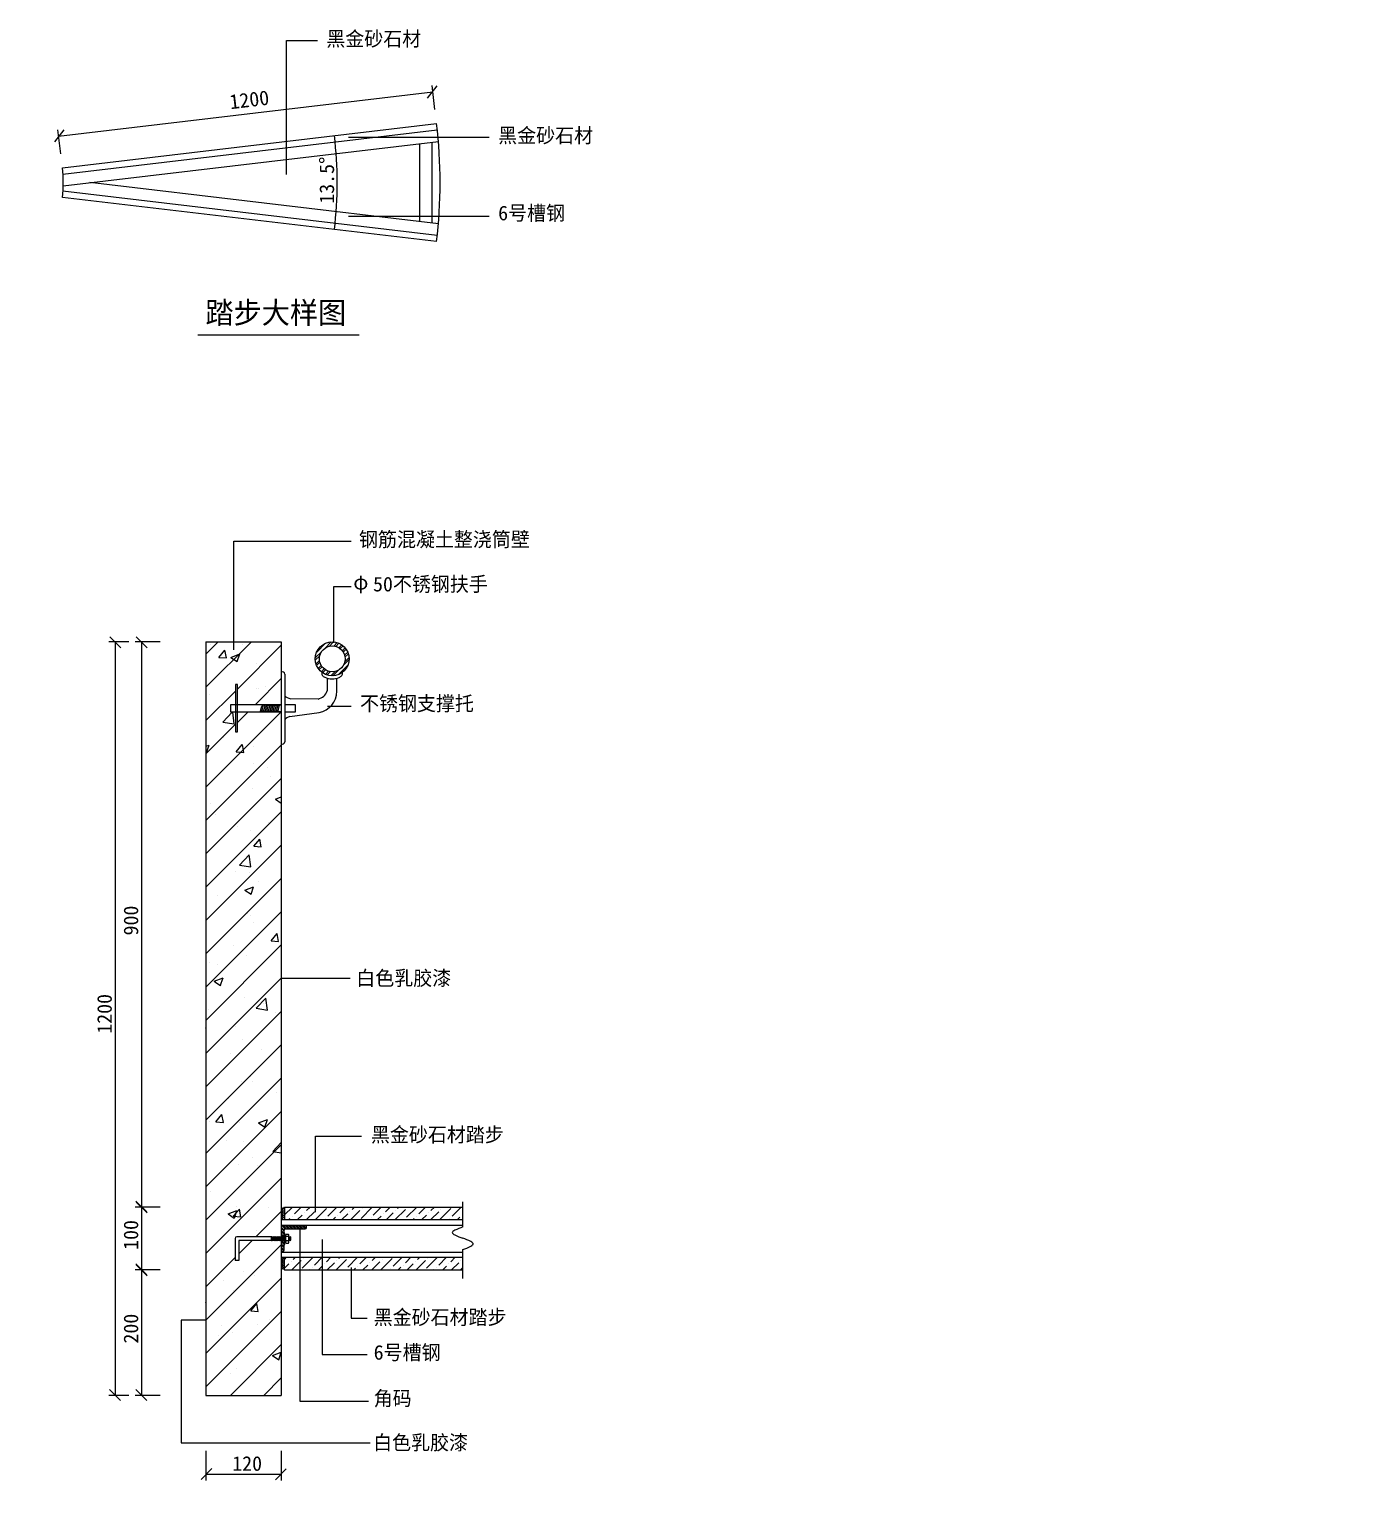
# Model space of a CAD drawing. Header units: metres. Extents: x -13461 to 47412, y -53104 to 14557.
# Drawn here: x 8560 to 16976, y 4445 to 13742 of the extents above; entities that cross this region are included whole.
import ezdxf

# ---------------------------------------------------------------- set-up
doc = ezdxf.new("R2010")
doc.units = ezdxf.units.M
for name, color, linetype in [('1010', 7, 'Continuous'), ('3', 3, 'Continuous'), ('4', 4, 'Continuous'), ('7', 7, 'Continuous'), ('BH', 3, 'Continuous'), ('DIM', 3, 'Continuous'), ('TEXT', 7, 'Continuous')]:
    doc.layers.add(name, color=color, linetype=linetype)

# ---------------------------------------------------------------- blocks, each defined once
blk = doc.blocks.new('_ARCHTICK')
at = {"color": 0, "linetype": 'ByBlock'}
blk.add_lwpolyline([(-0.94, -0.89), (0.78, 0.85)], dxfattribs=at)

msp = doc.modelspace()

# ---------------------------------------------------------------- linework, layer by layer
at = {"layer": '3'}
for p, q in [((8774.5, 12819.37), (11158.61, 13101.55)), ((8776.09, 12745.04), (11165.54, 13027.85)), ((11124.24, 13022.96), (11124.24, 12507.4)), ((11044.24, 13013.49), (11044.24, 12516.87)), ((11165.54, 12502.51), (8946.24, 12765.18)), ((11158.61, 12428.81), (8774.5, 12710.99)), ((9885.62, 9567.23), (9873.65, 9567.23)), ((9873.65, 9567.23), (9873.65, 9266.03)), ((9885.62, 9266.03), (9885.62, 9567.23)), ((9842.97, 9391.76), (9842.97, 9441.8)), ((9842.97, 9441.8), (10165.06, 9441.8)), ((10165.06, 9391.76), (9842.97, 9391.76)), ((10032.6, 9398.31), (10040.72, 9430.78)), ((10032.6, 9398.31), (10043.76, 9402.3)), ((10052.44, 9437.02), (10040.72, 9430.78)), ((10043.76, 9402.3), (10052.44, 9437.02)), ((10043.76, 9402.3), (10052.44, 9396.39)), ((10061.33, 9431.94), (10052.44, 9437.02)), ((10052.44, 9396.39), (10061.33, 9431.94)), ((10052.44, 9396.39), (10063.87, 9401.47)), ((10072.75, 9437.02), (10061.33, 9431.94)), ((10063.87, 9401.47), (10072.75, 9437.02)), ((10063.87, 9401.47), (10072.75, 9396.39)), ((10081.64, 9431.94), (10072.75, 9437.02)), ((10072.75, 9396.39), (10081.64, 9431.94)), ((10072.75, 9396.39), (10084.18, 9401.47)), ((10093.07, 9437.02), (10081.64, 9431.94)), ((10084.18, 9401.47), (10093.07, 9437.02)), ((10084.18, 9401.47), (10093.07, 9396.39)), ((10101.96, 9431.94), (10093.07, 9437.02)), ((10093.07, 9396.39), (10101.96, 9431.94)), ((10093.07, 9396.39), (10104.5, 9401.47)), ((10113.38, 9437.02), (10101.96, 9431.94)), ((10104.5, 9401.47), (10113.38, 9437.02)), ((10104.5, 9401.47), (10113.38, 9396.39)), ((10122.27, 9431.94), (10113.38, 9437.02)), ((10113.38, 9396.39), (10122.27, 9431.94)), ((10113.38, 9396.39), (10124.81, 9401.47)), ((10133.7, 9437.02), (10122.27, 9431.94)), ((10124.81, 9401.47), (10133.7, 9437.02)), ((10124.81, 9401.47), (10133.7, 9396.39)), ((10142.59, 9431.94), (10133.7, 9437.02)), ((10133.7, 9396.39), (10142.59, 9431.94)), ((10133.7, 9396.39), (10145.13, 9401.47)), ((10155.75, 9437.8), (10142.59, 9431.94)), ((10145.13, 9401.47), (10154.01, 9437.02)), ((10145.13, 9401.47), (10155.75, 9395.4)), ((10155.75, 9438.05), (10165.06, 9438.05)), ((10155.75, 9395.37), (10165.06, 9395.37)), ((10186.67, 9441.8), (10253.79, 9441.8)), ((10253.79, 9391.76), (10186.67, 9391.76)), ((10253.79, 9441.8), (10253.79, 9391.76)), ((9873.65, 9266.03), (9885.62, 9266.03)), ((11320.66, 6113.03), (11320.66, 6273.44)), ((10102.73, 6026.06), (10102.73, 6050.06)), ((10105.73, 6050.06), (10102.73, 6048.7)), ((10103.73, 6026.06), (10105.73, 6050.06)), ((10109.53, 6048.16), (10105.73, 6050.06)), ((10109.53, 6048.16), (10107.92, 6027.97)), ((10113.73, 6050.06), (10109.53, 6048.16)), ((10111.73, 6026.06), (10113.73, 6050.06)), ((10117.53, 6048.16), (10113.73, 6050.06)), ((10117.53, 6048.16), (10115.92, 6027.97)), ((10121.73, 6050.06), (10117.53, 6048.16)), ((10119.73, 6026.06), (10121.73, 6050.06)), ((10125.53, 6048.16), (10121.73, 6050.06)), ((10125.53, 6048.16), (10123.92, 6027.97)), ((10129.73, 6050.06), (10125.53, 6048.16)), ((10127.73, 6026.06), (10129.73, 6050.06)), ((10133.53, 6048.16), (10129.73, 6050.06)), ((10133.53, 6048.16), (10131.92, 6027.97)), ((10137.73, 6050.06), (10133.53, 6048.16)), ((10135.73, 6026.06), (10137.73, 6050.06)), ((10141.53, 6048.16), (10137.73, 6050.06)), ((10141.53, 6048.16), (10139.92, 6027.97)), ((10145.73, 6050.06), (10141.53, 6048.16)), ((10143.73, 6026.06), (10145.73, 6050.06)), ((10149.53, 6048.16), (10145.73, 6050.06)), ((10149.53, 6048.16), (10147.92, 6027.97)), ((10153.73, 6050.06), (10149.53, 6048.16)), ((10151.73, 6026.06), (10153.73, 6050.06)), ((10157.53, 6048.16), (10153.73, 6050.06)), ((10157.53, 6048.16), (10155.92, 6027.97)), ((10161.73, 6050.06), (10157.53, 6048.16)), ((10159.73, 6026.06), (10161.73, 6050.06)), ((10165.53, 6048.16), (10161.73, 6050.06)), ((10165.53, 6048.16), (10163.92, 6027.97)), ((10165.06, 6125.09), (11320.66, 6125.09)), ((10169.73, 6050.06), (10165.53, 6048.16)), ((10167.73, 6026.06), (10169.73, 6050.06)), ((10173.53, 6048.16), (10169.73, 6050.06)), ((10173.53, 6048.16), (10171.92, 6027.97)), ((10177.73, 6050.06), (10173.53, 6048.16)), ((10175.73, 6026.06), (10177.73, 6050.06)), ((10181.53, 6048.16), (10177.73, 6050.06)), ((10181.53, 6048.16), (10179.92, 6027.97)), ((10183.73, 6049.15), (10181.53, 6048.16)), ((10187.93, 6073.33), (10183.73, 6073.33)), ((10183.73, 6073.33), (10183.73, 6049.15)), ((10183.73, 6026.06), (10183.73, 6049.15)), ((10187.93, 6061.33), (10187.93, 6073.33)), ((10187.93, 6013.9), (10187.93, 6061.33)), ((10192.13, 6061.33), (10187.93, 6061.33)), ((10192.13, 6057.87), (10192.13, 6061.33)), ((10192.13, 6057.87), (10192.13, 6017.36)), ((10210.33, 6051.47), (10194.53, 6051.47)), ((10209.93, 6065.32), (10194.93, 6065.33)), ((10212.73, 6049.15), (10212.73, 6058.46)), ((10212.73, 6026.06), (10214.73, 6050.06)), ((10214.73, 6050.06), (10212.73, 6049.15)), ((10212.73, 6026.06), (10212.73, 6049.15)), ((10218.53, 6048.16), (10214.73, 6050.06)), ((10218.53, 6048.16), (10216.92, 6027.97)), ((10222.73, 6050.06), (10218.53, 6048.16)), ((10220.73, 6026.06), (10222.73, 6050.06)), ((10224.73, 6049.06), (10222.73, 6050.06)), ((10224.73, 6027.88), (10224.73, 6049.06)), ((10102.73, 6026.56), (10103.73, 6026.06)), ((10103.73, 6026.06), (10107.92, 6027.97)), ((10107.92, 6027.97), (10111.73, 6026.06)), ((10111.73, 6026.06), (10115.92, 6027.97)), ((10115.92, 6027.97), (10119.73, 6026.06)), ((10119.73, 6026.06), (10123.92, 6027.97)), ((10123.92, 6027.97), (10127.73, 6026.06)), ((10127.73, 6026.06), (10131.92, 6027.97)), ((10131.92, 6027.97), (10135.73, 6026.06)), ((10135.73, 6026.06), (10139.92, 6027.97)), ((10139.92, 6027.97), (10143.73, 6026.06)), ((10143.73, 6026.06), (10147.92, 6027.97)), ((10147.92, 6027.97), (10151.73, 6026.06)), ((10151.73, 6026.06), (10155.92, 6027.97)), ((10155.92, 6027.97), (10159.73, 6026.06)), ((10159.73, 6026.06), (10163.92, 6027.97)), ((10163.92, 6027.97), (10167.73, 6026.06)), ((10165.06, 5952.73), (11320.66, 5952.73)), ((10167.73, 6026.06), (10171.92, 6027.97)), ((10171.92, 6027.97), (10175.73, 6026.06)), ((10175.73, 6026.06), (10179.92, 6027.97)), ((10179.92, 6027.97), (10183.73, 6026.06)), ((10183.73, 6026.06), (10183.73, 6001.9)), ((10183.73, 6001.9), (10187.93, 6001.9)), ((10187.93, 6001.9), (10187.93, 6013.9)), ((10187.93, 6013.9), (10192.13, 6013.9)), ((10192.13, 6013.9), (10192.13, 6017.36)), ((10210.33, 6023.75), (10194.53, 6023.76)), ((10194.93, 6009.9), (10209.93, 6009.89)), ((10212.73, 6026.06), (10216.92, 6027.97)), ((10212.73, 6016.75), (10212.73, 6026.06)), ((10216.92, 6027.97), (10220.73, 6026.06)), ((10220.73, 6026.06), (10224.73, 6027.88)), ((11320.66, 5785.74), (11320.66, 5969.03))]:
    msp.add_line(p, q, dxfattribs=at)
for centre, radius, start, end in [((10200.27, 6057.27), 8.17, 175.82, 225.3), ((10202.8, 6058.12), 10.67, 137.51, 181.33), ((10233.33, 6037.61), 41.2, 160.35, 199.65), ((10204.15, 6058.96), 8.59, 356.72, 47.74), ((10171.5, 6037.61), 41.22, 340.35, 19.65), ((10204.6, 6057.27), 8.15, 314.66, 4.18), ((11265.03, 6075.28), 11.03, 130.81, 170.87), ((11265.03, 6078.78), 11.03, 189.13, 229.19), ((11311.37, 6020.3), 82.93, 120.32, 130.22), ((11311.37, 6133.76), 82.93, 229.78, 239.68), ((11451.01, 5725.22), 409.13, 108.58, 116.34), ((11451.01, 6428.84), 409.13, 243.66, 251.42), ((10208.81, 6014.75), 16.89, 147.77, 171.12), ((10202.4, 6016.96), 10.28, 177.79, 223.37), ((10203.26, 6016.61), 9.46, 314.75, 0.81), ((10196.04, 6014.74), 16.89, 8.88, 32.23), ((11190.31, 5653.22), 409.13, 63.66, 71.42), ((11190.31, 6356.84), 409.13, 288.58, 296.34), ((11329.95, 5948.3), 82.93, 49.78, 59.68), ((11329.95, 6061.76), 82.93, 300.32, 310.22), ((11376.29, 6003.28), 11.03, 9.13, 49.19), ((11376.29, 6006.78), 11.03, 310.81, 350.87)]:
    msp.add_arc(centre, radius, start, end, dxfattribs=at)
at = {"layer": '4'}
for p, q in [((9685.06, 9839.66), (10165.06, 9839.66)), ((9685.06, 9839.66), (9685.06, 5039.66)), ((10165.06, 9839.66), (10165.06, 5039.66)), ((10186.67, 9635.07), (10186.67, 9203.07)), ((10456.61, 9608.96), (10456.61, 9527.86)), ((10517.81, 9525.09), (10517.81, 9607.81)), ((10218.54, 9364.51), (10406.08, 9390.22)), ((10399.41, 9475.02), (10222.64, 9477.25)), ((10185.06, 6239.66), (11320.66, 6239.66)), ((10185.06, 6239.66), (10185.06, 6159.66)), ((10185.06, 5839.66), (10185.06, 5919.66)), ((10185.06, 5839.66), (11320.66, 5839.66)), ((9685.06, 5039.66), (10165.06, 5039.66))]:
    msp.add_line(p, q, dxfattribs=at)
for radius in [108, 82.08]:
    msp.add_circle((10489.32, 9731.66), radius, dxfattribs=at)
for centre, radius, start, end in [((10171.87, 9634.16), 14.82, 3.51, 117.37), ((10439.07, 9636.44), 16.39, 148.99, 213.05), ((10452.75, 9645.49), 32.8, 213.26, 250.58), ((10488.29, 9707.63), 104.01, 243.48, 295.59), ((10520.5, 9648.38), 36.82, 290.22, 322.16), ((10539.8, 9636.37), 14.41, 312.73, 31.08), ((10240.3, 9552.24), 77.04, 225.88, 256.75), ((10380.37, 9553), 80.27, 283.72, 341.75), ((10381.56, 9524.25), 136.25, 280.37, 0.36), ((10230.89, 9314.27), 51.73, 103.81, 148.76), ((10171.87, 9203.97), 14.82, 242.63, 356.49)]:
    msp.add_arc(centre, radius, start, end, dxfattribs=at)
at = {"layer": '7'}
for p, q in [((8770.79, 12859.21), (11154.16, 13141.3)), ((11154.16, 12389.06), (8770.79, 12671.15)), ((10165.06, 6159.66), (11320.66, 6159.66)), ((10165.06, 6115.36), (10165.06, 5959.36)), ((10325.06, 6119.36), (10169.06, 6119.36)), ((10183.73, 5967.36), (10183.73, 6092.69)), ((10191.73, 6100.69), (10317.06, 6100.69)), ((10325.06, 6108.69), (10325.06, 6119.36)), ((10165.06, 5959.36), (10175.73, 5959.36)), ((10165.06, 5919.66), (11320.66, 5919.66))]:
    msp.add_line(p, q, dxfattribs=at)
for centre, radius, start, end in [((7976.34, 12765.18), 3200, 353.25, 6.75), ((7976.34, 12765.18), 800, 353.25, 6.75), ((16975.91, -22667.72), 30436.53, 111.38, 111.38), ((10169.06, 6115.36), 4, 90, 180), ((10191.73, 6092.69), 8, 90, 180), ((10317.06, 6108.69), 8, 270, 0), ((10175.73, 5967.36), 8, 270, 0)]:
    msp.add_arc(centre, radius, start, end, dxfattribs=at)
at = {"layer": 'BH'}
for p, q in [((9685.06, 9762.42), (9762.29, 9839.66)), ((9685.06, 9550.29), (9974.43, 9839.66)), ((9715.59, 9823.03), (9715.59, 9823.03)), ((9717.12, 9794.12), (9717.12, 9794.12)), ((9767.24, 9741.25), (9805.81, 9787.22)), ((9815.13, 9737.06), (9805.88, 9787.21)), ((9844.23, 9741.12), (9900.24, 9762.62)), ((9884.1, 9714.27), (9900.32, 9762.61)), ((9885.62, 9538.72), (10165.06, 9818.16)), ((9917.39, 9820.48), (9917.39, 9820.48)), ((10381.48, 9737.6), (10420.93, 9777.04)), ((10390.24, 9774.64), (10446.34, 9830.74)), ((10443.93, 9800.05), (10483.38, 9839.5)), ((10469.28, 9811.26), (10497.38, 9839.36)), ((10499.42, 9813.11), (10521.17, 9834.86)), ((10511.22, 9810.76), (10531.52, 9831.07)), ((10531.07, 9802.33), (10549.84, 9821.11)), ((10539.49, 9796.62), (10557.94, 9815.06)), ((10553.71, 9782.55), (10572.14, 9800.98)), ((10559.51, 9774.21), (10578.25, 9792.94)), ((10568.14, 9754.55), (10588.35, 9774.76)), ((10570.63, 9742.89), (10592.21, 9764.48)), ((9767.24, 9741.25), (9815.06, 9737.07)), ((9844.23, 9741.12), (9884.02, 9714.28)), ((10008.46, 9704.76), (10008.46, 9704.76)), ((10381.62, 9723.59), (10409.72, 9751.7)), ((10386.12, 9699.81), (10407.86, 9721.55)), ((10389.91, 9689.45), (10410.21, 9709.76)), ((10399.87, 9671.13), (10418.65, 9689.91)), ((10405.92, 9663.04), (10424.36, 9681.48)), ((10530.09, 9631.65), (10589.32, 9690.88)), ((10559.87, 9689.71), (10597.22, 9727.06)), ((10569.32, 9713.3), (10596.92, 9740.91)), ((10000.83, 9441.8), (10165.06, 9606.03)), ((10420, 9648.84), (10438.42, 9667.26)), ((10428.03, 9642.73), (10446.77, 9661.47)), ((10446.22, 9632.63), (10466.42, 9652.84)), ((10456.5, 9628.77), (10478.08, 9650.35)), ((10480.07, 9624.06), (10507.67, 9651.66)), ((10493.91, 9623.76), (10531.26, 9661.11)), ((9685.06, 9338.16), (9873.65, 9526.75)), ((9706.93, 9504.95), (9706.93, 9504.95)), ((10009.92, 9544.84), (10009.92, 9544.84)), ((10021.12, 9543.07), (10021.12, 9543.07)), ((10061.34, 9553.14), (10061.34, 9553.14)), ((9685.06, 8913.9), (10162.93, 9391.76)), ((9792.91, 9329.22), (9852.92, 9391.76)), ((9864.13, 9318.17), (9855.57, 9391.76)), ((9885.62, 9326.59), (9950.79, 9391.76)), ((9685.06, 9126.03), (9873.65, 9314.62)), ((9792.91, 9329.22), (9864.06, 9318.18)), ((9799.46, 9229.31), (9799.46, 9229.31)), ((9685.06, 9174.62), (9705.59, 9182.5)), ((9685.06, 8701.76), (10165.06, 9181.76)), ((9685.06, 9137.07), (9689.37, 9134.16)), ((9689.44, 9134.15), (9705.66, 9182.49)), ((9878.24, 9139.5), (9916.81, 9185.46)), ((9878.24, 9139.5), (9926.06, 9135.32)), ((9905.55, 9144.35), (9905.55, 9144.35)), ((9926.13, 9135.31), (9916.88, 9185.45)), ((9989, 9172.12), (9989, 9172.12)), ((9988.09, 9065.74), (9988.09, 9065.74)), ((10074.23, 9036.89), (10074.23, 9036.89)), ((9685.06, 8489.63), (10165.06, 8969.63)), ((10094.25, 8980.3), (10094.25, 8980.3)), ((9979.27, 8905.81), (9979.27, 8905.81)), ((10127.1, 8838.9), (10165.06, 8853.47)), ((10127.1, 8838.9), (10165.06, 8813.3)), ((9685.06, 8277.5), (10165.06, 8757.5)), ((9713.23, 8810), (9713.23, 8810)), ((9746.39, 8737.7), (9746.39, 8737.7)), ((9883.79, 8664.77), (9883.79, 8664.77)), ((10084.06, 8691.14), (10084.06, 8691.14)), ((9969.55, 8639.49), (9969.55, 8639.49)), ((9989.24, 8537.75), (10027.81, 8583.71)), ((10037.13, 8533.55), (10027.88, 8583.7)), ((9685.06, 8065.37), (10165.06, 8545.37)), ((9898.97, 8417.51), (9961.28, 8482.45)), ((9970.2, 8406.46), (9961.36, 8482.43)), ((9989.24, 8537.75), (10037.06, 8533.56)), ((10018.76, 8530.03), (10018.76, 8530.03)), ((9873.61, 8375.61), (9873.61, 8375.61)), ((9898.97, 8417.51), (9970.12, 8406.47)), ((9959.82, 8373.18), (9959.82, 8373.18)), ((9685.06, 7853.24), (10165.06, 8333.24)), ((9932.45, 8258.78), (9988.46, 8280.29)), ((9972.32, 8231.93), (9988.54, 8280.28)), ((10017.66, 8310.86), (10017.66, 8310.86)), ((9759.28, 8221.44), (9759.28, 8221.44)), ((9932.45, 8258.78), (9972.24, 8231.94)), ((9685.06, 7641.1), (10165.06, 8121.1)), ((9950.09, 8106.86), (9950.09, 8106.86)), ((9966.14, 8099.97), (9966.14, 8099.97)), ((9985.73, 8052.7), (9985.73, 8052.7)), ((9685.06, 7428.97), (10165.06, 7908.97)), ((9858.5, 7904.21), (9858.5, 7904.21)), ((10100.24, 7935.99), (10138.81, 7981.95)), ((10100.24, 7935.99), (10148.06, 7931.81)), ((10148.13, 7931.8), (10138.88, 7981.95)), ((9940.36, 7840.55), (9940.36, 7840.55)), ((9710.87, 7796.96), (9710.87, 7796.96)), ((9755.68, 7784.44), (9755.68, 7784.44)), ((9737.8, 7678.66), (9793.81, 7700.17)), ((9737.8, 7678.66), (9755.49, 7666.73)), ((9755.49, 7666.73), (9777.59, 7651.82)), ((9777.66, 7651.81), (9782.67, 7666.73)), ((9778.55, 7310.33), (10165.06, 7696.84)), ((9782.67, 7666.73), (9793.88, 7700.16)), ((9930.64, 7574.23), (9930.64, 7574.23)), ((10005.04, 7505.8), (10067.35, 7570.74)), ((10050.47, 7535.42), (10050.47, 7535.42)), ((10076.26, 7494.75), (10067.42, 7570.72)), ((9702.71, 7495.42), (9702.71, 7495.42)), ((9990.68, 7310.33), (10165.06, 7484.71)), ((10005.04, 7505.8), (10076.19, 7494.76)), ((10016.4, 7517), (10016.4, 7517)), ((10129.77, 7477.37), (10129.77, 7477.37)), ((9685.33, 7380.25), (9685.06, 7381.69)), ((9685.06, 7380.27), (9685.25, 7380.26)), ((9871.39, 7387.96), (9871.39, 7387.96)), ((9685.06, 7216.84), (9778.55, 7310.33)), ((9685.06, 7004.71), (9990.68, 7310.33)), ((9685.06, 6792.58), (10165.06, 7272.58)), ((9920.91, 7307.92), (9920.91, 7307.92)), ((9840.01, 7219.89), (9840.01, 7219.89)), ((10040.28, 7246.26), (10040.28, 7246.26)), ((9970.61, 7070.73), (9970.61, 7070.73)), ((9685.06, 6580.44), (10165.06, 7060.44)), ((9911.18, 7041.6), (9911.18, 7041.6)), ((9983.37, 7039.67), (9983.37, 7039.67)), ((9829.83, 6930.73), (9829.83, 6930.73)), ((10132.81, 6970.62), (10132.81, 6970.62)), ((9685.06, 6368.31), (10165.06, 6848.31)), ((9748.44, 6782.69), (9787.01, 6828.65)), ((9796.33, 6778.49), (9787.08, 6828.64)), ((10020.67, 6776.45), (10076.69, 6797.95)), ((10060.54, 6749.6), (10076.76, 6797.94)), ((9708.51, 6783.93), (9708.51, 6783.93)), ((9748.44, 6782.69), (9796.26, 6778.5)), ((9901.45, 6775.29), (9901.45, 6775.29)), ((10020.67, 6776.45), (10060.46, 6749.61)), ((9685.06, 6156.18), (10165.06, 6636.18)), ((9814.82, 6661.93), (9814.82, 6661.93)), ((9922.36, 6655.09), (9922.36, 6655.09)), ((10111.1, 6594.09), (10165.06, 6650.33)), ((9891.72, 6508.97), (9891.72, 6508.97)), ((9983.5, 6554.47), (9983.5, 6554.47)), ((10111.1, 6594.09), (10165.06, 6585.72)), ((9685.06, 5944.05), (10165.06, 6424.05)), ((10014.04, 6503.97), (10014.04, 6503.97)), ((9711.9, 6339.56), (9711.9, 6339.56)), ((9882, 6242.66), (9882, 6242.66)), ((10082.72, 6237.24), (10082.72, 6237.24)), ((10165.06, 6237.12), (10165.63, 6237.12)), ((10172.9, 6223.26), (10176.9, 6230.19)), ((10176.9, 6230.19), (10176.64, 6230.64)), ((10176.9, 6230.19), (10184.9, 6230.19)), ((10184.9, 6230.19), (10185.06, 6230.46)), ((10185.06, 6229.92), (10184.9, 6230.19)), ((10185.06, 6189.25), (10235.47, 6239.66)), ((10248.35, 6195.98), (10292.04, 6239.66)), ((10326.14, 6217.19), (10348.61, 6239.66)), ((10382.7, 6160.62), (10453.42, 6231.33)), ((10403.92, 6238.4), (10405.17, 6239.66)), ((10460.49, 6181.83), (10518.31, 6239.66)), ((10538.27, 6203.05), (10574.88, 6239.66)), ((10616.05, 6224.26), (10631.45, 6239.66)), ((10672.62, 6167.69), (10743.33, 6238.4)), ((10679.69, 6231.33), (10679.69, 6231.33)), ((10750.4, 6188.9), (10801.15, 6239.66)), ((10828.18, 6210.12), (10857.72, 6239.66)), ((10905.96, 6231.33), (10914.29, 6239.66)), ((10962.53, 6174.76), (11027.43, 6239.66)), ((10969.6, 6238.4), (10969.6, 6238.4)), ((11040.31, 6195.98), (11084, 6239.66)), ((11118.1, 6217.19), (11140.57, 6239.66)), ((11174.66, 6160.62), (11245.37, 6231.33)), ((11195.88, 6238.4), (11197.13, 6239.66)), ((11252.45, 6181.83), (11310.27, 6239.66)), ((9826.02, 6196.33), (9882.03, 6217.83)), ((9826.02, 6196.33), (9865.81, 6169.49)), ((9859.44, 6180.93), (9898.01, 6226.89)), ((9859.44, 6180.93), (9907.26, 6176.75)), ((9865.88, 6169.48), (9882.1, 6217.82)), ((9907.33, 6176.74), (9898.08, 6226.89)), ((10003.2, 6050.06), (10165.06, 6211.92)), ((10165.06, 6223.26), (10172.9, 6223.26)), ((10165.06, 6209.4), (10172.9, 6209.4)), ((10165.06, 6195.55), (10172.9, 6195.55)), ((10165.06, 6181.69), (10172.9, 6181.69)), ((10165.06, 6167.83), (10172.9, 6167.83)), ((10176.9, 6216.33), (10172.9, 6223.26)), ((10172.9, 6209.4), (10176.9, 6216.33)), ((10176.9, 6202.48), (10172.9, 6209.4)), ((10172.9, 6195.55), (10176.9, 6202.48)), ((10176.9, 6188.62), (10172.9, 6195.55)), ((10172.9, 6181.69), (10176.9, 6188.62)), ((10176.9, 6174.76), (10172.9, 6181.69)), ((10172.9, 6167.83), (10176.9, 6174.76)), ((10176.9, 6160.91), (10172.9, 6167.83)), ((10176.18, 6159.66), (10176.9, 6160.91)), ((10176.9, 6216.33), (10184.9, 6216.33)), ((10176.9, 6202.48), (10184.9, 6202.48)), ((10176.9, 6188.62), (10184.9, 6188.62)), ((10176.9, 6174.76), (10184.9, 6174.76)), ((10176.9, 6160.91), (10184.9, 6160.91)), ((10184.9, 6216.33), (10185.06, 6216.6)), ((10185.06, 6216.06), (10184.9, 6216.33)), ((10184.9, 6202.48), (10185.06, 6202.75)), ((10185.06, 6202.21), (10184.9, 6202.48)), ((10184.9, 6188.62), (10185.06, 6188.89)), ((10185.06, 6188.35), (10184.9, 6188.62)), ((10184.9, 6174.76), (10185.06, 6175.03)), ((10185.06, 6174.49), (10184.9, 6174.76)), ((10184.9, 6160.91), (10185.06, 6161.18)), ((10185.06, 6160.64), (10184.9, 6160.91)), ((10212.04, 6159.66), (10220.07, 6167.69)), ((10234.21, 6181.83), (10234.21, 6181.83)), ((10268.61, 6159.66), (10297.85, 6188.9)), ((10311.99, 6203.05), (10311.99, 6203.05)), ((10325.17, 6159.66), (10375.63, 6210.12)), ((10389.78, 6224.26), (10389.78, 6224.26)), ((10446.34, 6167.69), (10446.34, 6167.69)), ((10494.88, 6159.66), (10509.98, 6174.76)), ((10524.13, 6188.9), (10524.13, 6188.9)), ((10551.45, 6159.66), (10587.77, 6195.98)), ((10601.91, 6210.12), (10601.91, 6210.12)), ((10608.02, 6159.66), (10665.55, 6217.19)), ((10721.15, 6159.66), (10722.12, 6160.62)), ((10736.26, 6174.76), (10736.26, 6174.76)), ((10777.72, 6159.66), (10799.9, 6181.83)), ((10814.04, 6195.98), (10814.04, 6195.98)), ((10834.29, 6159.66), (10877.68, 6203.05)), ((10890.86, 6159.66), (10955.46, 6224.26)), ((10891.82, 6217.19), (10891.82, 6217.19)), ((10948.39, 6160.62), (10948.39, 6160.62)), ((11004, 6159.66), (11012.03, 6167.69)), ((11026.17, 6181.83), (11026.17, 6181.83)), ((11060.57, 6159.66), (11089.81, 6188.9)), ((11103.95, 6203.05), (11103.95, 6203.05)), ((11117.13, 6159.66), (11167.59, 6210.12)), ((11181.74, 6224.26), (11181.74, 6224.26)), ((11238.3, 6167.69), (11238.3, 6167.69)), ((11286.84, 6159.66), (11301.94, 6174.76)), ((11316.09, 6188.9), (11316.09, 6188.9)), ((10102.73, 6050.06), (9880.98, 6050.06)), ((10006.69, 6090.55), (10006.69, 6090.55)), ((10165.06, 6111.61), (10183.73, 6092.94)), ((10165.06, 6104.54), (10183.73, 6085.88)), ((10165.06, 6090.4), (10183.73, 6071.74)), ((10165.06, 6083.33), (10183.73, 6064.66)), ((10165.06, 6069.19), (10183.73, 6050.52)), ((10165.06, 6062.12), (10183.73, 6043.45)), ((10165.06, 6047.98), (10183.73, 6029.31)), ((10171.46, 6119.36), (10190.26, 6100.55)), ((10178.53, 6119.36), (10197.2, 6100.69)), ((10192.67, 6119.36), (10211.34, 6100.69)), ((10199.75, 6119.36), (10218.41, 6100.69)), ((10213.89, 6119.36), (10232.55, 6100.69)), ((10220.96, 6119.36), (10239.63, 6100.69)), ((10235.1, 6119.36), (10253.77, 6100.69)), ((10242.17, 6119.36), (10260.84, 6100.69)), ((10256.31, 6119.36), (10274.98, 6100.69)), ((10263.38, 6119.36), (10282.05, 6100.69)), ((10277.53, 6119.36), (10296.19, 6100.69)), ((10284.6, 6119.36), (10303.26, 6100.69)), ((10298.74, 6119.36), (10317.4, 6100.7)), ((10305.81, 6119.36), (10322.42, 6102.75)), ((10319.95, 6119.36), (10325.06, 6114.25)), ((9685.06, 5519.78), (10165.06, 5999.78)), ((9870.98, 6040.06), (9870.98, 5898.45)), ((9894.98, 6026.06), (9894.98, 5898.45)), ((10102.73, 6026.06), (9894.98, 6026.06)), ((9894.98, 5941.84), (9979.2, 6026.06)), ((10165.06, 6040.9), (10183.73, 6022.24)), ((10165.06, 6026.76), (10183.73, 6008.1)), ((10165.06, 6019.69), (10183.73, 6001.02)), ((10165.06, 6005.55), (10183.73, 5986.88)), ((10165.06, 5998.48), (10183.73, 5979.81)), ((10165.06, 5984.34), (10183.58, 5965.82)), ((10165.06, 5977.26), (10180.99, 5961.33)), ((10165.06, 5963.12), (10168.83, 5959.36)), ((9685.06, 5731.92), (9870.98, 5917.84)), ((9894.98, 5898.45), (9870.98, 5898.45)), ((10165.06, 5918.42), (10172.9, 5918.42)), ((10165.06, 5904.56), (10172.9, 5904.56)), ((10165.06, 5890.71), (10172.9, 5890.71)), ((10165.06, 5876.85), (10172.9, 5876.85)), ((10165.06, 5862.99), (10172.9, 5862.99)), ((10172.9, 5918.42), (10173.62, 5919.66)), ((10176.9, 5911.49), (10172.9, 5918.42)), ((10172.9, 5904.56), (10176.9, 5911.49)), ((10176.9, 5897.63), (10172.9, 5904.56)), ((10172.9, 5890.71), (10176.9, 5897.63)), ((10176.9, 5883.78), (10172.9, 5890.71)), ((10172.9, 5876.85), (10176.9, 5883.78)), ((10176.9, 5869.92), (10172.9, 5876.85)), ((10172.9, 5862.99), (10176.9, 5869.92)), ((10176.9, 5856.07), (10172.9, 5862.99)), ((10176.9, 5911.49), (10184.9, 5911.49)), ((10176.9, 5897.63), (10184.9, 5897.63)), ((10176.9, 5883.78), (10184.9, 5883.78)), ((10176.9, 5869.92), (10184.9, 5869.92)), ((10184.9, 5911.49), (10185.06, 5911.76)), ((10185.06, 5911.22), (10184.9, 5911.49)), ((10184.9, 5897.63), (10185.06, 5897.91)), ((10185.06, 5897.36), (10184.9, 5897.63)), ((10184.9, 5883.78), (10185.06, 5884.05)), ((10185.06, 5883.51), (10184.9, 5883.78)), ((10184.9, 5869.92), (10185.06, 5870.19)), ((10185.06, 5869.65), (10184.9, 5869.92)), ((10185.06, 5906.41), (10198.31, 5919.66)), ((10185.06, 5849.84), (10213, 5877.78)), ((10227.14, 5891.92), (10227.14, 5891.92)), ((10231.45, 5839.66), (10290.78, 5898.99)), ((10241.28, 5906.06), (10254.88, 5919.66)), ((10297.85, 5849.49), (10368.02, 5919.66)), ((10304.92, 5913.13), (10304.92, 5913.13)), ((10375.63, 5870.71), (10424.59, 5919.66)), ((10401.15, 5839.66), (10425.13, 5863.64)), ((10439.27, 5877.78), (10439.27, 5877.78)), ((10453.42, 5891.92), (10481.15, 5919.66)), ((10457.72, 5839.66), (10502.91, 5884.85)), ((10514.29, 5839.66), (10580.69, 5906.06)), ((10517.05, 5898.99), (10517.05, 5898.99)), ((10531.2, 5913.13), (10537.72, 5919.66)), ((10587.77, 5856.56), (10650.86, 5919.66)), ((10651.41, 5863.64), (10651.41, 5863.64)), ((10665.55, 5877.78), (10707.43, 5919.66)), ((10684, 5839.66), (10715.04, 5870.71)), ((10729.19, 5884.85), (10729.19, 5884.85)), ((10740.57, 5839.66), (10792.83, 5891.92)), ((10743.33, 5898.99), (10764, 5919.66)), ((10799.9, 5842.42), (10870.61, 5913.13)), ((10806.97, 5906.06), (10806.97, 5906.06)), ((10877.68, 5863.64), (10933.7, 5919.66)), ((10941.32, 5870.71), (10941.32, 5870.71)), ((10955.46, 5884.85), (10990.27, 5919.66)), ((10966.84, 5839.66), (11004.96, 5877.78)), ((11019.1, 5891.92), (11019.1, 5891.92)), ((11023.41, 5839.66), (11082.74, 5898.99)), ((11033.24, 5906.06), (11046.84, 5919.66)), ((11089.81, 5849.49), (11159.98, 5919.66)), ((11096.88, 5913.13), (11096.88, 5913.13)), ((11167.59, 5870.71), (11216.55, 5919.66)), ((11193.11, 5839.66), (11217.09, 5863.64)), ((11231.23, 5877.78), (11231.23, 5877.78)), ((11245.37, 5891.92), (11273.11, 5919.66)), ((11249.68, 5839.66), (11294.87, 5884.85)), ((11309.01, 5898.99), (11309.01, 5898.99)), ((9685.06, 5307.65), (10165.06, 5787.65)), ((9706.15, 5770.9), (9706.15, 5770.9)), ((9796.23, 5775.02), (9796.23, 5775.02)), ((9926.93, 5828.44), (9926.93, 5828.44)), ((9996.5, 5801.39), (9996.5, 5801.39)), ((10165.06, 5849.14), (10172.9, 5849.14)), ((10172.9, 5849.14), (10176.9, 5856.07)), ((10174.99, 5845.53), (10172.9, 5849.14)), ((10176.9, 5856.07), (10184.9, 5856.07)), ((10183.12, 5842.21), (10184.9, 5842.21)), ((10184.9, 5856.07), (10185.06, 5856.34)), ((10185.06, 5855.8), (10184.9, 5856.07)), ((10184.9, 5842.21), (10185.06, 5842.48)), ((10185.06, 5841.94), (10184.9, 5842.21)), ((10344.59, 5839.66), (10347.35, 5842.42)), ((10361.49, 5856.56), (10361.49, 5856.56)), ((10573.62, 5842.42), (10573.62, 5842.42)), ((10627.43, 5839.66), (10637.26, 5849.49)), ((10863.54, 5849.49), (10863.54, 5849.49)), ((10910.27, 5839.66), (10927.18, 5856.56)), ((11136.55, 5839.66), (11139.31, 5842.42)), ((11153.45, 5856.56), (11153.45, 5856.56)), ((11306.25, 5839.66), (11320.66, 5854.07)), ((9862.54, 5710.03), (9862.54, 5710.03)), ((10095.61, 5720.98), (10095.61, 5720.98)), ((9685.06, 5636.82), (9687.38, 5637.71)), ((9685.06, 5630.57), (9687.45, 5637.7)), ((9970.44, 5579.18), (10009.01, 5625.14)), ((9970.44, 5579.18), (10018.26, 5574.99)), ((10018.33, 5574.99), (10009.08, 5625.13)), ((9685.06, 5095.52), (10165.06, 5575.52)), ((9786.05, 5485.86), (9786.05, 5485.86)), ((10011.68, 5490.93), (10011.68, 5490.93)), ((10089.03, 5525.74), (10089.03, 5525.74)), ((9767.77, 5421.79), (9767.77, 5421.79)), ((9852.81, 5443.71), (9852.81, 5443.71)), ((9841.33, 5039.66), (10165.06, 5363.39)), ((10108.89, 5294.11), (10164.91, 5315.62)), ((10148.76, 5267.26), (10164.98, 5315.61)), ((9878.58, 5210.22), (9878.58, 5210.22)), ((10108.89, 5294.11), (10148.69, 5267.27)), ((9843.08, 5177.4), (9843.08, 5177.4)), ((10053.46, 5039.66), (10165.06, 5151.26))]:
    msp.add_line(p, q, dxfattribs=at)
for centre, radius, start, end in [((10175.06, 6240.56), 10.04, 185.13, 354.87), ((9880.98, 6040.06), 10, 90, 180), ((10175.06, 5834.07), 11.45, 29.19, 150.81)]:
    msp.add_arc(centre, radius, start, end, dxfattribs=at)
at = {"layer": 'DIM'}
for p, q in [((8746.86, 13061.43), (11130.22, 13343.52)), ((11143.58, 13230.68), (11125.52, 13383.25)), ((8760.22, 12948.59), (8742.16, 13101.16)), ((9194.95, 9839.66), (9066.5, 9839.66)), ((9106.5, 9839.66), (9106.5, 5039.66)), ((9393.46, 9839.66), (9234.95, 9839.66)), ((9274.95, 9839.66), (9274.95, 6239.66)), ((9393.46, 6239.66), (9234.95, 6239.66)), ((9393.46, 6239.66), (9234.95, 6239.66)), ((9274.95, 6239.66), (9274.95, 5839.66)), ((9393.46, 5839.66), (9234.95, 5839.66)), ((9393.46, 5839.66), (9234.95, 5839.66)), ((9274.95, 5839.66), (9274.95, 5039.66)), ((9194.95, 5039.66), (9066.5, 5039.66)), ((9393.46, 5039.66), (9234.95, 5039.66)), ((9685.06, 4687.63), (9685.06, 4498.74)), ((10165.06, 4687.63), (10165.06, 4498.74)), ((9685.06, 4538.74), (10165.06, 4538.74))]:
    msp.add_line(p, q, dxfattribs=at)
for points in [[(10198.2, 12815.88), (10198.2, 13670.86), (10395.4, 13670.86)], [(10591.93, 13055.06), (11487.87, 13055.06)], [(10591.93, 12550.86), (11487.87, 12550.86)], [(9863.13, 9788.37), (9863.13, 10481.19), (10610.69, 10481.19)], [(10498.67, 9833.43), (10498.67, 10193.11), (10610.69, 10193.11)], [(10459.08, 9431.01), (10610.69, 9431.01)], [(10170.56, 7696.84), (10602.94, 7696.84)], [(10383.34, 6207.14), (10383.34, 6690.5), (10676.6, 6690.5)], [(10282.05, 6108.18), (10282.05, 5003.19), (10720.43, 5003.19)], [(10426.1, 6033.53), (10426.1, 5300.63), (10711.64, 5300.63)], [(10610.33, 5855.71), (10610.33, 5532.8), (10711.64, 5532.8)], [(9685.31, 5519.78), (9527.66, 5519.78), (9527.66, 4738.52), (10730.25, 4738.52)]]:
    msp.add_lwpolyline(points, dxfattribs=at)
msp.add_arc((7976.34, 12765.18), 2544.77, 353.25, 6.75, dxfattribs=at)
at = {"layer": 'TEXT'}
msp.add_line((9632.66, 11796.32), (10660.55, 11796.32), dxfattribs=at)

# ---------------------------------------------------------------- block references
at = {"layer": 'DIM', "xscale": 40, "yscale": 40, "zscale": 40}
for p, rotation in [((11130.22, 13343.52), 6.75), ((8746.86, 13061.43), 186.75), ((9106.5, 9839.66), 90), ((9274.95, 9839.66), 90), ((9274.95, 6239.66), 270), ((9274.95, 6239.66), 90), ((9274.95, 5839.66), 270), ((9274.95, 5839.66), 90), ((9106.5, 5039.66), 270), ((9274.95, 5039.66), 270), ((9685.06, 4538.74), 180)]:
    msp.add_blockref('_ARCHTICK', p, dxfattribs=dict(at, rotation=rotation))
msp.add_blockref('_ARCHTICK', (10165.06, 4538.74), dxfattribs=at)

# ---------------------------------------------------------------- texts
at = {"layer": '1010'}
for s, rotation, p in [('1200', 6.75, (9840.93, 13232.43)), ('13.5°', 90, (10501.11, 12630.77)), ('900', 90, (9253.8, 7970)), ('1200', 90, (9085.36, 7343.87)), ('100', 90, (9253.8, 5967.18)), ('200', 90, (9253.8, 5370.51))]:
    msp.add_text(s, height=93, rotation=rotation, dxfattribs=at).set_placement(p)
msp.add_text('120', height=93, dxfattribs=at).set_placement((9852.58, 4559.89))
at = {"layer": 'TEXT'}
for s, height, p in [('黑金砂石材', 93, (10451.52, 13634.53)), ('黑金砂石材', 93, (11546.05, 13018.73)), ('6号槽钢', 93, (11546.05, 12525.13)), ('踏步大样图', 138, (9681.54, 11867.45)), ('钢筋混凝土整浇筒壁', 93, (10659.61, 10446.17)), ('φ', 93, (10623.58, 10173.26)), ('50不锈钢扶手', 93, (10749.17, 10161.12)), ('不锈钢支撑托', 93, (10666.29, 9400.98)), ('白色乳胶漆', 93, (10642.48, 7651.49)), ('黑金砂石材踏步', 93, (10735.59, 6654.72)), ('黑金砂石材踏步', 93, (10753.26, 5491.34)), ('6号槽钢', 93, (10753.26, 5267.66)), ('角码', 93, (10753.26, 4974.96)), ('白色乳胶漆', 93, (10749.62, 4693.18))]:
    msp.add_text(s, height=height, dxfattribs=at).set_placement(p)

doc.saveas('drawing.dxf')
